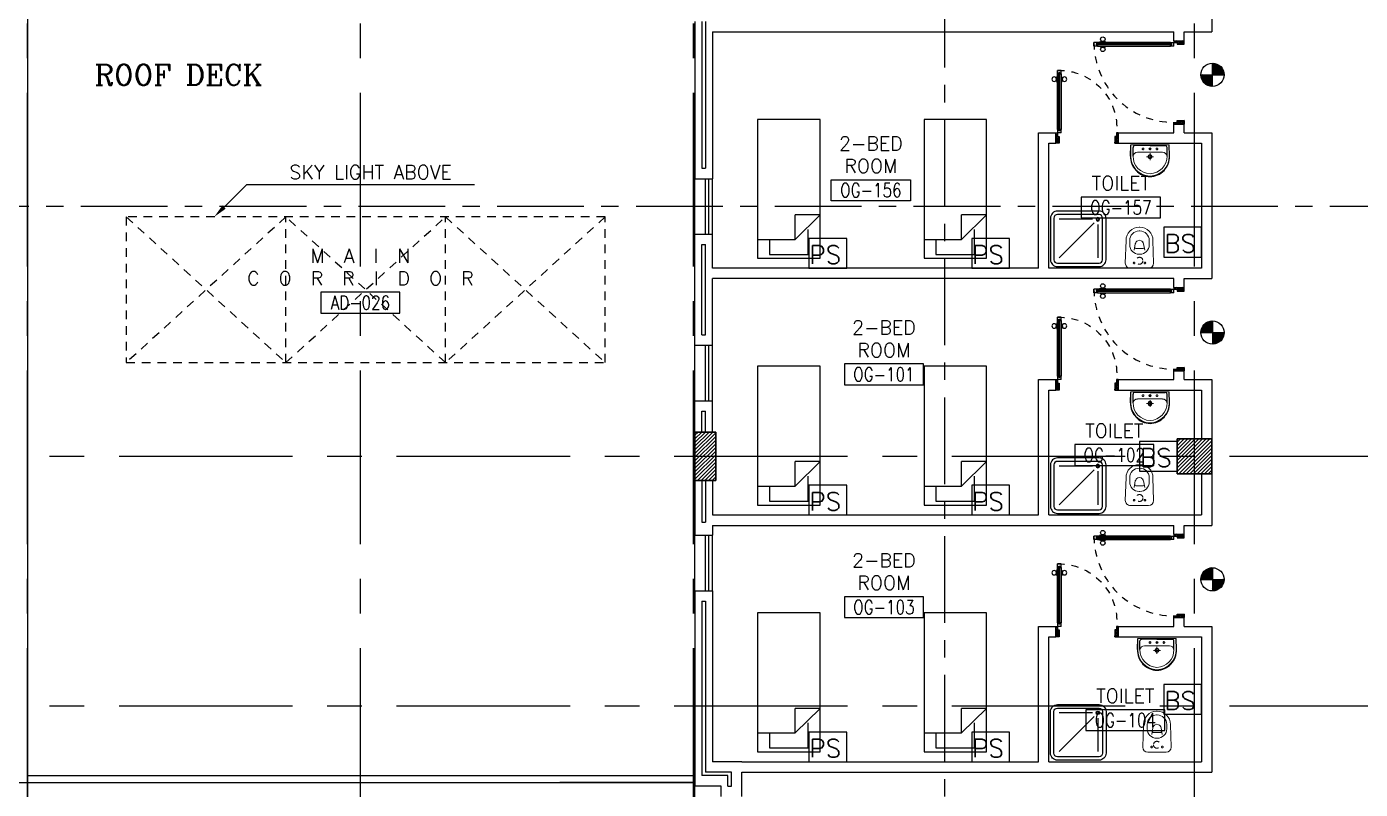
# Model space of a CAD drawing. Extents: x 88852.7 to 88945.7, y 39921.6 to 40001.1.
# Drawn here: x 88893.18 to 88912.4, y 39938.08 to 39949.07 of the extents above; entities that cross this region are included whole.
import ezdxf
from ezdxf.enums import TextEntityAlignment as Align

# ---------------------------------------------------------------- set-up
doc = ezdxf.new("R2010")
doc.units = 0
doc.header["$MEASUREMENT"] = 0
for name, pattern in [('CENTER', [2, 1.25, -0.25, 0.25, -0.25]), ('CENTERX2', [4, 2.5, -0.5, 0.5, -0.5]), ('DASHED', [0.75, 0.5, -0.25]), ('HIDDEN', [0.375, 0.25, -0.125]), ('HIDDEN2', [0.1875, 0.125, -0.0625])]:
    doc.linetypes.add(name, pattern=pattern)
doc.layers.get('0').update_dxf_attribs({"color": 11, "linetype": 'CONTINUOUS'})
doc.layers.get('DEFPOINTS').update_dxf_attribs({"color": 11, "linetype": 'CONTINUOUS'})
for name, color, linetype in [('AXES', 11, 'CENTERX2'), ('AXES1', 11, 'CENTER'), ('COL', 11, 'CONTINUOUS'), ('DOOR', 11, 'CONTINUOUS'), ('E-SYSTEM', 4, 'CONTINUOUS'), ('EJ', 11, 'CONTINUOUS'), ('FIX', 11, 'CONTINUOUS'), ('FUR', 11, 'CONTINUOUS'), ('HAT', 11, 'CONTINUOUS'), ('HIDDEN', 11, 'HIDDEN2'), ('INSUL', 11, 'CONTINUOUS'), ('RM-BOX', 11, 'CONTINUOUS'), ('RM-IND', 11, 'CONTINUOUS'), ('RM-NAME', 11, 'CONTINUOUS'), ('RM-NO', 11, 'CONTINUOUS'), ('ROOF', 11, 'CONTINUOUS'), ('WALL', 11, 'CONTINUOUS'), ('WIN', 11, 'CONTINUOUS')]:
    doc.layers.add(name, color=color, linetype=linetype)
doc.styles.add('ROMANC', font='romanc', dxfattribs={"height": 0.1})
doc.styles.add('ROMANS', font='ROMANS.shx', dxfattribs={"width": 0.6})

# ---------------------------------------------------------------- blocks, each defined once
blk = doc.blocks.new('RM1')
at = {"layer": 'RM-BOX'}
blk.add_lwpolyline([(570, -200), (-570, -200), (-570, -500), (570, -500)], close=True, dxfattribs=at)
at = {"layer": 'RM-NAME', "style": 'ROMANS'}
for tag, p in [('ROOMNAME1', (0, 324)), ('ROOMNAME2', (0, 0))]:
    blk.add_attdef(tag, text='', height=200, dxfattribs=at).set_placement(p, align=Align.MIDDLE)
at = {"layer": 'RM-NO', "style": 'ROMANS', "width": 0.8}
blk.add_attdef('ROOMNO', text='', height=200, dxfattribs=at).set_placement((0, -350), align=Align.MIDDLE)
blk = doc.blocks.new('AH20A')
at = {"layer": 'FUR'}
for p, q in [((0, 0.5), (0, -0.5)), ((1, 0.5), (0, 0.5)), ((0.1358, 0.5), (0.1358, -0.0987)), ((1, -0.5), (1, 0.5)), ((0.1358, 0.3112), (0.0277, 0.3112)), ((0.0277, 0.3112), (0.0277, -0.3087)), ((0.1358, -0.0987), (0.3125, -0.5)), ((0.1358, -0.0987), (0.3125, -0.0987)), ((0.3125, -0.5), (0.3125, -0.0987)), ((0.0277, -0.3087), (0.2076, -0.3087)), ((0, -0.5), (1, -0.5))]:
    blk.add_line(p, q, dxfattribs=at)
blk = doc.blocks.new('LAV1')
at = {"layer": 'FIX', "linetype": 'ByBlock', "ltscale": 0.3}
for p, q in [((-280, 210), (-275, 50)), ((-245, 210), (-245, 85)), ((245, 210), (245, 85)), ((280, 210), (275, 50)), ((0, 60), (-220, 60)), ((0, 60), (220, 60))]:
    blk.add_line(p, q, dxfattribs=at)
at = {"layer": 'FIX', "linetype": 'Continuous', "lineweight": 20}
for p, q in [((-275, 210), (-275, 50)), ((275, 210), (275, 50)), ((0, 50), (-275, 50)), ((0, 50), (-252, 50)), ((0, 155), (-181, 155)), ((0, 155), (181, 155)), ((0, 50), (275, 50)), ((0, 50), (252, 50))]:
    blk.add_line(p, q, dxfattribs=at)
at = {"layer": 'FIX', "linetype": 'DASHED', "lineweight": 20, "ltscale": 0.05}
for p, q in [((50, 220), (-50, 220)), ((0, 170), (0, 270)), ((0, 170), (0, 270))]:
    blk.add_line(p, q, dxfattribs=at)
at = {"layer": 'FIX', "lineweight": 20}
for p, q in [((16, 107), (-15, 107)), ((0, 92), (0, 123))]:
    blk.add_line(p, q, dxfattribs=at)
for centre, radius in [((0, 220), 29.5), ((0, 220), 22.5), ((0, 107), 15.5)]:
    blk.add_circle(centre, radius, dxfattribs=at)
at = {"layer": 'FIX', "linetype": 'HIDDEN', "lineweight": 20, "ltscale": 0.05}
for centre in [(-100, 107), (100, 107)]:
    blk.add_circle(centre, 12.4, dxfattribs=at)
at = {"layer": 'FIX', "linetype": 'ByBlock', "ltscale": 0.3}
for centre, radius, start, end in [((7, 220), 287, 91.3776, 182.0064), ((-7, 220), 287, 357.9936, 88.6224), ((-220, 85), 24.9, 179.7021, 269.9486), ((220, 85), 24.9, 270.0514, 0.2979)]:
    blk.add_arc(centre, radius, start, end, dxfattribs=at)
at = {"layer": 'FIX', "linetype": 'Continuous', "lineweight": 20}
for centre, radius, start, end in [((8, 217), 283, 91.6988, 181.351), ((8, 212), 253, 91.7328, 180.4884), ((-8, 217), 283, 358.649, 88.3012), ((-8, 212), 253, 359.5116, 88.2672), ((-179, 222), 66.9, 190.2006, 268.0786), ((179, 222), 66.9, 271.9214, 349.7994)]:
    blk.add_arc(centre, radius, start, end, dxfattribs=at)
blk = doc.blocks.new('WC1')
at = {"layer": 'FIX', "lineweight": 20}
for p, q in [((-210, 204), (-538, 194)), ((-727, 5), (-727, -5)), ((-674, 5), (-674, -5)), ((-534, 24), (-540, 0)), ((-540, 0), (-534, -24)), ((-475, 141), (-538, 141)), ((-395, 76), (-490, 60)), ((-339, 5), (-339, -5)), ((-137, 0), (-137, 131)), ((-137, -131), (-137, 0)), ((-538, -141), (-475, -141)), ((-490, -60), (-395, -76)), ((-538, -194), (-210, -204)), ((-213, -204), (-210, -204))]:
    blk.add_line(p, q, dxfattribs=at)
at = {"layer": 'FIX', "linetype": 'Continuous', "lineweight": 20}
blk.add_line((-420, -47), (-420, 45), dxfattribs=at)
at = {"layer": 'FIX', "linetype": 'HIDDEN2', "lineweight": 20, "ltscale": 0.3}
blk.add_circle((-245, 0), 49.8, dxfattribs=at)
at = {"layer": 'FIX', "linetype": 'HIDDEN', "lineweight": 20, "ltscale": 0.05}
for centre in [(-213, 78), (-213, -77)]:
    blk.add_circle(centre, 11.6, dxfattribs=at)
at = {"layer": 'FIX', "lineweight": 20}
for centre, radius, start, end in [((-538, 5), 189, 90, 180), ((-210, 131), 73, 360, 90), ((-538, 5), 136, 90, 180), ((-473, -7), 68.2, 128.9242, 152.8468), ((-464, -18), 82, 108.496, 128.9242), ((-475, 5), 136, 360, 90), ((-538, -5), 189, 180, 270), ((-538, -5), 136, 180, 270), ((-473, 7), 68.2, 207.1532, 231.0758), ((-464, 18), 82, 231.0758, 251.504), ((-475, -5), 136, 270, 0), ((-210, -131), 73, 270, 0)]:
    blk.add_arc(centre, radius, start, end, dxfattribs=at)
at = {"layer": 'FIX', "linetype": 'Continuous', "lineweight": 20}
for centre, start, end in [((-443, 46), 357.6662, 91.6121), ((-442, -46), 268.3879, 2.3338)]:
    blk.add_arc(centre, 22.3, start, end, dxfattribs=at)
blk = doc.blocks.new('SHR1')
at = {"layer": 'FIX'}
for p, q in [((-196, 196), (-700, 700)), ((-143, 218), (-143, 700)), ((-218, 143), (-700, 143))]:
    blk.add_line(p, q, dxfattribs=at)
for points in [[(-825, 125), (-825, 725, -0.414214), (-725, 825), (-125, 825, -0.414214), (-25, 725), (-25, 125, -0.414214), (-125, 25), (-725, 25, -0.414214)], [(-775, 125), (-775, 725, -0.414214), (-725, 775), (-125, 775, -0.414214), (-75, 725), (-75, 125, -0.414214), (-125, 75), (-725, 75, -0.414214)]]:
    blk.add_lwpolyline(points, format="xyb", close=True, dxfattribs=at)
for radius in [25, 15]:
    blk.add_circle((-143, 143), radius, dxfattribs=at)
blk = doc.blocks.new('DOOR90')
at = {"layer": 'DOOR', "linetype": 'ByBlock'}
for p, q in [((0, 0), (-150, 0)), ((-200, -25), (-1000, -25)), ((-200, -42), (-1000, -42)), ((-200, -58), (-1000, -58)), ((-1000, -75), (-200, -75))]:
    blk.add_line(p, q, dxfattribs=at)
at = {"layer": 'DOOR', "color": 0, "linetype": 'ByBlock'}
for p, q in [((-150, 0), (-150, -25)), ((-150, 0), (0, 0)), ((0, -50), (0, 0)), ((-1050, -25), (-1050, -75)), ((-1050, -75), (-1050, -25)), ((-1000, -25), (-1050, -25)), ((-1000, -75), (-1050, -75)), ((-1020, -42), (-1020, -58)), ((-1000, -42), (-1020, -42)), ((-1000, -58), (-1020, -58)), ((-1000, -25), (-1000, -42)), ((-1000, -58), (-1000, -75)), ((-968, -25), (-968, -18)), ((-878, -18), (-968, -18)), ((-968, -75), (-968, -82)), ((-878, -82), (-968, -82)), ((-955, -18), (-955, -9)), ((-955, -9), (-890, -9)), ((-955, -18), (-890, -18)), ((-955, -82), (-955, -91)), ((-955, -82), (-890, -82)), ((-955, -91), (-890, -91)), ((-890, -18), (-890, -9)), ((-890, -82), (-890, -91)), ((-878, -25), (-878, -18)), ((-878, -75), (-878, -82)), ((-200, -42), (-200, -25)), ((-200, -25), (-150, -25)), ((-180, -42), (-200, -42)), ((-200, -75), (-200, -58)), ((-200, -58), (-180, -58)), ((-150, -75), (-200, -75)), ((-180, -58), (-180, -42)), ((-150, -75), (-150, -25)), ((-150, -25), (-100, -25)), ((-100, -25), (-100, -50)), ((-100, -50), (0, -50)), ((-150, -900), (-150, -875)), ((-150, -875), (-100, -875)), ((0, -900), (-150, -900)), ((-150, -900), (0, -900)), ((-100, -850), (0, -850)), ((-100, -875), (-100, -850)), ((0, -850), (0, -900))]:
    blk.add_line(p, q, dxfattribs=at)
at = {"layer": 'DOOR', "color": 9, "linetype": 'ByBlock'}
for p, q in [((0, -50), (-114, 0)), ((0, -50), (-40, 0)), ((0, -50), (-100, -37)), ((0, -850), (-114, -900)), ((0, -850), (-100, -863)), ((0, -850), (-40, -900))]:
    blk.add_line(p, q, dxfattribs=at)
at = {"layer": 'DOOR', "color": 0, "linetype": 'ByBlock'}
for centre in [(-923, 24), (-923, -124)]:
    blk.add_circle(centre, 32.4, dxfattribs=at)
at = {"layer": 'DOOR', "color": 9, "linetype": 'ByBlock'}
for centre, radius, start, end in [((0, -50), 74.4, 137.7764, 180), ((0, -50), 54.4, 113.2074, 180), ((0, -50), 154, 161.1053, 166.2858), ((0, -50), 134, 158.1598, 169.28), ((0, -50), 114, 154.0838, 167.3774), ((0, -50), 94.4, 148.0182, 180), ((0, -50), 34.4, 90, 180), ((0, -50), 14.4, 90, 180), ((0, -850), 154, 193.7142, 198.8947), ((0, -850), 134, 190.72, 201.8402), ((0, -850), 94.4, 180, 211.9818), ((0, -850), 74.4, 180, 222.2236), ((0, -850), 54.4, 180, 246.7926), ((0, -850), 34.4, 180, 270), ((0, -850), 14.4, 180, 270)]:
    blk.add_arc(centre, radius, start, end, dxfattribs=at)
at = {"layer": 'DOOR', "linetype": 'HIDDEN', "ltscale": 0.5}
blk.add_arc((-222, -50), 828, 178.2701, 275.003, dxfattribs=at)
blk = doc.blocks.new('DOOR100')
at = {"layer": 'DOOR', "color": 0, "linetype": 'ByBlock'}
for p, q in [((-92, 1206), (-92, 1141)), ((-83, 1206), (-92, 1206)), ((-83, 1129), (-83, 1219)), ((-76, 1219), (-83, 1219)), ((-83, 1206), (-83, 1141)), ((-76, 1251), (-76, 1301)), ((-76, 1301), (-26, 1301)), ((-26, 1301), (-76, 1301)), ((-59, 1251), (-76, 1251)), ((-59, 1251), (-59, 1271)), ((-43, 1271), (-59, 1271)), ((-43, 1251), (-43, 1271)), ((-26, 1251), (-43, 1251)), ((-26, 1251), (-26, 1301)), ((-26, 1219), (-19, 1219)), ((-19, 1129), (-19, 1219)), ((-19, 1206), (-19, 1141)), ((-19, 1206), (-10, 1206)), ((-10, 1206), (-10, 1141)), ((-83, 1141), (-92, 1141)), ((-76, 1129), (-83, 1129)), ((-26, 1129), (-19, 1129)), ((-19, 1141), (-10, 1141)), ((-76, 200), (-59, 200)), ((-76, 150), (-76, 200)), ((-59, 200), (-59, 180)), ((-43, 200), (-26, 200)), ((-43, 180), (-43, 200)), ((-26, 200), (-26, 150)), ((-1201, 0), (-1201, 150)), ((-1201, 150), (-1176, 150)), ((-1201, 150), (-1201, 0)), ((-1151, 0), (-1201, 0)), ((-1176, 150), (-1176, 100)), ((-1176, 100), (-1151, 100)), ((-1151, 100), (-1151, 0)), ((-76, 150), (-26, 150)), ((-59, 180), (-43, 180)), ((-51, 100), (-51, 0)), ((-26, 100), (-51, 100)), ((-51, 0), (-1, 0)), ((-1, 150), (-26, 150)), ((-26, 150), (-26, 100)), ((-1, 150), (-1, 0))]:
    blk.add_line(p, q, dxfattribs=at)
at = {"layer": 'DOOR', "linetype": 'ByBlock'}
for p, q in [((-76, 1251), (-76, 200)), ((-59, 200), (-59, 1251)), ((-43, 200), (-43, 1251)), ((-26, 200), (-26, 1251))]:
    blk.add_line(p, q, dxfattribs=at)
at = {"layer": 'DOOR', "color": 9, "linetype": 'ByBlock'}
for p, q in [((-1151, 0), (-1201, 114)), ((-1151, 0), (-1201, 40)), ((-1151, 0), (-1164, 100)), ((-51, 0), (-1, 114)), ((-51, 0), (-38, 100)), ((-51, 0), (-1, 40))]:
    blk.add_line(p, q, dxfattribs=at)
at = {"layer": 'DOOR', "color": 0, "linetype": 'ByBlock'}
for centre in [(-125, 1174), (22, 1174)]:
    blk.add_circle(centre, 32.4, dxfattribs=at)
at = {"layer": 'DOOR', "linetype": 'HIDDEN', "ltscale": 0.5}
blk.add_arc((-27, 152), 1149, 89.961, 180.0931, dxfattribs=at)
at = {"layer": 'DOOR', "color": 9, "linetype": 'ByBlock'}
for centre, radius, start, end in [((-1151, 0), 154, 103.7142, 108.8947), ((-1151, 0), 134, 100.72, 111.8402), ((-1151, 0), 94.4, 90, 121.9818), ((-1151, 0), 74.4, 90, 132.2236), ((-1151, 0), 54.4, 90, 156.7926), ((-1151, 0), 34.4, 90, 180), ((-1151, 0), 14.4, 90, 180), ((-51, 0), 94.4, 58.0182, 90), ((-51, 0), 74.4, 47.7764, 90), ((-51, 0), 54.4, 23.2074, 90), ((-51, 0), 34.4, 0, 90), ((-51, 0), 14.4, 0, 90), ((-51, 0), 134, 68.1598, 79.28), ((-51, 0), 114, 64.0838, 77.3774), ((-51, 0), 154, 71.1053, 76.2858)]:
    blk.add_arc(centre, radius, start, end, dxfattribs=at)
blk = doc.blocks.new('*X79')
at = {"color": 0}
for p, q in [((227929, 132681), (228397, 133150)), ((227929, 132734), (228344, 133150)), ((227929, 132787), (228291, 133150)), ((227929, 132840), (228238, 133150)), ((227929, 132893), (228185, 133150)), ((227929, 132946), (228132, 133150)), ((227929, 132999), (228079, 133150)), ((227929, 133053), (228026, 133150)), ((227929, 133106), (227973, 133150)), ((227950, 132650), (228429, 133128)), ((228003, 132650), (228429, 133075)), ((228056, 132650), (228429, 133022)), ((228109, 132650), (228429, 132969)), ((228162, 132650), (228429, 132916)), ((228215, 132650), (228429, 132863)), ((228268, 132650), (228429, 132810)), ((228321, 132650), (228429, 132757)), ((228374, 132650), (228429, 132704))]:
    blk.add_line(p, q, dxfattribs=at)
blk = doc.blocks.new('COL50')
at = {"layer": 'COL'}
blk.add_lwpolyline([(-250, 250), (-250, -250), (250, -250), (250, 250)], close=True, dxfattribs=at)
blk = doc.blocks.new('C11')
at = {"layer": 'HAT'}
h = blk.add_hatch(dxfattribs=at)
h.set_pattern_fill('ANSI31', color=256, scale=300, style=0)
h.set_pattern_definition([(45, (-248556.182, -75061.005), (-26.5165043, 26.5165043), [])])
h.paths.add_polyline_path([(300, 700), (0, 700), (0, 350), (300, 350)])
h.paths.add_polyline_path([(300, 350), (0, 350), (0, 0), (300, 0)])
at = {"layer": 'COL'}
blk.add_lwpolyline([(300, 700), (300, 0), (0, 0), (0, 700)], close=True, dxfattribs=at)

msp = doc.modelspace()

# ---------------------------------------------------------------- linework, layer by layer
at = {"layer": 'AXES'}
for p, q in [((88897.9903, 39921.6153), (88897.9903, 40000.4279)), ((88910.0103, 39921.6153), (88910.0103, 40000.4279)), ((88893.1903, 39921.6153), (88893.1903, 40000.0779)), ((88902.7903, 39921.6153), (88902.7903, 40000.0779)), ((88902.8103, 39921.6153), (88902.8103, 40000.0779)), ((88945.0103, 39942.8796), (88876.9703, 39942.8796)), ((88945.0103, 39939.2796), (88876.9703, 39939.2796))]:
    msp.add_line(p, q, dxfattribs=at)
at = {"layer": 'AXES1'}
for p, q in [((88906.4103, 39928.4796), (88906.4103, 39987.2996)), ((88935.2103, 39946.4796), (88876.9703, 39946.4796))]:
    msp.add_line(p, q, dxfattribs=at)
at = {"layer": 'DEFPOINTS', "color": 0, "linetype": 'Continuous'}
msp.add_line((88902.8103, 39938.1796), (88900.8616, 39938.1796), dxfattribs=at)
at = {"layer": 'E-SYSTEM', "color": 4}
for p, q in [((88910.2671, 39948.2096), (88910.2671, 39948.5439)), ((88910.271, 39948.5439), (88910.2671, 39948.5399)), ((88910.2875, 39948.5427), (88910.2671, 39948.5223)), ((88910.3026, 39948.5401), (88910.2671, 39948.5046)), ((88910.3166, 39948.5364), (88910.2671, 39948.4869)), ((88910.3296, 39948.5318), (88910.2671, 39948.4692)), ((88910.3418, 39948.5263), (88910.2671, 39948.4515)), ((88910.0999, 39948.3768), (88910.4343, 39948.3768)), ((88910.1039, 39948.3768), (88910.1, 39948.3728)), ((88910.1216, 39948.3768), (88910.1012, 39948.3563)), ((88910.1393, 39948.3768), (88910.1037, 39948.3412)), ((88910.1569, 39948.3768), (88910.1074, 39948.3272)), ((88910.1746, 39948.3768), (88910.1121, 39948.3142)), ((88910.1923, 39948.3768), (88910.1176, 39948.302)), ((88910.21, 39948.3768), (88910.1238, 39948.2906)), ((88910.2277, 39948.3768), (88910.1308, 39948.2799)), ((88910.2453, 39948.3768), (88910.1385, 39948.2699)), ((88910.263, 39948.3768), (88910.1469, 39948.2606)), ((88910.2671, 39948.3632), (88910.1559, 39948.2519)), ((88910.2671, 39948.3455), (88910.1656, 39948.244)), ((88910.3532, 39948.52), (88910.2671, 39948.4339)), ((88910.3639, 39948.513), (88910.2671, 39948.4162)), ((88910.3739, 39948.5053), (88910.2671, 39948.3985)), ((88910.3832, 39948.497), (88910.2671, 39948.3808)), ((88910.3919, 39948.488), (88910.2807, 39948.3768)), ((88910.3999, 39948.4783), (88910.2984, 39948.3768)), ((88910.4072, 39948.4679), (88910.316, 39948.3768)), ((88910.4138, 39948.4569), (88910.3337, 39948.3768)), ((88910.4197, 39948.445), (88910.3514, 39948.3768)), ((88910.4247, 39948.4324), (88910.3691, 39948.3768)), ((88910.4289, 39948.4189), (88910.3868, 39948.3768)), ((88910.432, 39948.4043), (88910.4044, 39948.3768)), ((88910.4338, 39948.3885), (88910.4221, 39948.3768)), ((88910.2671, 39948.3278), (88910.1759, 39948.2366)), ((88910.2671, 39948.3101), (88910.187, 39948.23)), ((88910.2671, 39948.2924), (88910.1988, 39948.2242)), ((88910.2671, 39948.2748), (88910.2114, 39948.2191)), ((88910.2671, 39948.2571), (88910.225, 39948.215)), ((88910.2671, 39948.2394), (88910.2395, 39948.2119)), ((88910.2671, 39948.2217), (88910.2554, 39948.21)), ((88910.1216, 39944.6623), (88910.1012, 39944.6827)), ((88910.1393, 39944.6623), (88910.1037, 39944.6978)), ((88910.1569, 39944.6623), (88910.1074, 39944.7118)), ((88910.1746, 39944.6623), (88910.1121, 39944.7249)), ((88910.1923, 39944.6623), (88910.1176, 39944.7371)), ((88910.21, 39944.6623), (88910.1238, 39944.7485)), ((88910.2277, 39944.6623), (88910.1308, 39944.7591)), ((88910.2453, 39944.6623), (88910.1385, 39944.7691)), ((88910.263, 39944.6623), (88910.1469, 39944.7785)), ((88910.2671, 39944.6759), (88910.1559, 39944.7871)), ((88910.2671, 39944.6936), (88910.1656, 39944.7951)), ((88910.2671, 39944.7113), (88910.1759, 39944.8024)), ((88910.2671, 39944.7289), (88910.187, 39944.809)), ((88910.2671, 39944.7466), (88910.1988, 39944.8149)), ((88910.2671, 39944.7643), (88910.2114, 39944.82)), ((88910.2671, 39944.782), (88910.225, 39944.8241)), ((88910.2671, 39944.7997), (88910.2395, 39944.8272)), ((88910.2671, 39944.8173), (88910.2554, 39944.8291)), ((88910.2671, 39944.8295), (88910.2671, 39944.4951)), ((88910.0999, 39944.6623), (88910.4343, 39944.6623)), ((88910.1039, 39944.6623), (88910.1, 39944.6663)), ((88910.3832, 39944.5421), (88910.2671, 39944.6582)), ((88910.3739, 39944.5337), (88910.2671, 39944.6406)), ((88910.3639, 39944.526), (88910.2671, 39944.6229)), ((88910.3532, 39944.5191), (88910.2671, 39944.6052)), ((88910.3418, 39944.5128), (88910.2671, 39944.5875)), ((88910.3296, 39944.5073), (88910.2671, 39944.5699)), ((88910.3166, 39944.5026), (88910.2671, 39944.5522)), ((88910.3026, 39944.499), (88910.2671, 39944.5345)), ((88910.2875, 39944.4964), (88910.2671, 39944.5168)), ((88910.271, 39944.4952), (88910.2671, 39944.4991)), ((88910.3919, 39944.5511), (88910.2807, 39944.6623)), ((88910.3999, 39944.5608), (88910.2984, 39944.6623)), ((88910.4072, 39944.5711), (88910.316, 39944.6623)), ((88910.4138, 39944.5822), (88910.3337, 39944.6623)), ((88910.4197, 39944.594), (88910.3514, 39944.6623)), ((88910.4247, 39944.6067), (88910.3691, 39944.6623)), ((88910.4289, 39944.6202), (88910.3868, 39944.6623)), ((88910.432, 39944.6348), (88910.4044, 39944.6623)), ((88910.4338, 39944.6506), (88910.4221, 39944.6623)), ((88910.263, 39941.1073), (88910.1469, 39941.2235)), ((88910.2671, 39941.1209), (88910.1559, 39941.2321)), ((88910.2671, 39941.1386), (88910.1656, 39941.2401)), ((88910.2671, 39941.1563), (88910.1759, 39941.2474)), ((88910.2671, 39941.1739), (88910.187, 39941.254)), ((88910.2671, 39941.1916), (88910.1988, 39941.2599)), ((88910.2671, 39941.2093), (88910.2114, 39941.265)), ((88910.2671, 39941.227), (88910.225, 39941.2691)), ((88910.2671, 39941.2447), (88910.2395, 39941.2722)), ((88910.2671, 39941.2623), (88910.2554, 39941.2741)), ((88910.2671, 39941.2745), (88910.2671, 39940.9401)), ((88910.0999, 39941.1073), (88910.4343, 39941.1073)), ((88910.1039, 39941.1073), (88910.1, 39941.1113)), ((88910.1216, 39941.1073), (88910.1012, 39941.1277)), ((88910.1393, 39941.1073), (88910.1037, 39941.1428)), ((88910.1569, 39941.1073), (88910.1074, 39941.1568)), ((88910.1746, 39941.1073), (88910.1121, 39941.1699)), ((88910.1923, 39941.1073), (88910.1176, 39941.1821)), ((88910.21, 39941.1073), (88910.1238, 39941.1935)), ((88910.2277, 39941.1073), (88910.1308, 39941.2041)), ((88910.2453, 39941.1073), (88910.1385, 39941.2141)), ((88910.3832, 39940.9871), (88910.2671, 39941.1032)), ((88910.3739, 39940.9787), (88910.2671, 39941.0856)), ((88910.3639, 39940.971), (88910.2671, 39941.0679)), ((88910.3532, 39940.9641), (88910.2671, 39941.0502)), ((88910.3418, 39940.9578), (88910.2671, 39941.0325)), ((88910.3919, 39940.9961), (88910.2807, 39941.1073)), ((88910.3999, 39941.0058), (88910.2984, 39941.1073)), ((88910.4072, 39941.0161), (88910.316, 39941.1073)), ((88910.4138, 39941.0272), (88910.3337, 39941.1073)), ((88910.4197, 39941.039), (88910.3514, 39941.1073)), ((88910.4247, 39941.0517), (88910.3691, 39941.1073)), ((88910.4289, 39941.0652), (88910.3868, 39941.1073)), ((88910.432, 39941.0798), (88910.4044, 39941.1073)), ((88910.4338, 39941.0956), (88910.4221, 39941.1073)), ((88910.3296, 39940.9523), (88910.2671, 39941.0149)), ((88910.3166, 39940.9476), (88910.2671, 39940.9972)), ((88910.3026, 39940.944), (88910.2671, 39940.9795)), ((88910.2875, 39940.9414), (88910.2671, 39940.9618)), ((88910.271, 39940.9402), (88910.2671, 39940.9441))]:
    msp.add_line(p, q, dxfattribs=at)
for points in [[(88909.565, 39946.1795), (88909.565, 39945.7509), (88910.1103, 39945.7509), (88910.1103, 39946.1795)], [(88904.4525, 39946.0182), (88904.4525, 39945.5896), (88904.9978, 39945.5896), (88904.9978, 39946.0182)], [(88906.7977, 39946.0182), (88906.7977, 39945.5896), (88907.3429, 39945.5896), (88907.3429, 39946.0182)], [(88909.215, 39943.0939), (88909.215, 39942.6653), (88909.7603, 39942.6653), (88909.7603, 39943.0939)], [(88904.4525, 39942.4632), (88904.4525, 39942.0346), (88904.9978, 39942.0346), (88904.9978, 39942.4632)], [(88906.7977, 39942.4632), (88906.7977, 39942.0346), (88907.3429, 39942.0346), (88907.3429, 39942.4632)], [(88909.565, 39939.5939), (88909.565, 39939.1653), (88910.1103, 39939.1653), (88910.1103, 39939.5939)], [(88904.4525, 39938.9082), (88904.4525, 39938.4796), (88904.9978, 39938.4796), (88904.9978, 39938.9082)], [(88906.7977, 39938.9082), (88906.7977, 39938.4796), (88907.3429, 39938.4796), (88907.3429, 39938.9082)]]:
    msp.add_lwpolyline(points, close=True, dxfattribs=at)
for centre in [(88910.2671, 39948.3768), (88910.2671, 39944.6623), (88910.2671, 39941.1073)]:
    msp.add_circle(centre, 0.1672, dxfattribs=at)
at = {"layer": 'EJ'}
msp.add_line((88893.1903, 39938.1796), (88893.1903, 39936.0796), dxfattribs=at)
at = {"layer": 'HIDDEN'}
for p, q in [((88894.6153, 39946.3296), (88896.9153, 39944.2296)), ((88896.9153, 39946.3296), (88894.6153, 39944.2296)), ((88894.6153, 39946.3296), (88894.6153, 39944.2296)), ((88901.5153, 39946.3296), (88894.6153, 39946.3296)), ((88896.9153, 39944.2296), (88896.9153, 39946.3296)), ((88896.9153, 39944.2296), (88896.9153, 39946.3296)), ((88896.9153, 39944.2296), (88899.2153, 39946.3296)), ((88899.2153, 39944.2296), (88896.9153, 39946.3296)), ((88899.2153, 39944.2296), (88899.2153, 39946.3296)), ((88899.2153, 39944.2296), (88899.2153, 39946.3296)), ((88899.2153, 39946.3296), (88901.5153, 39944.2296)), ((88901.5153, 39946.3296), (88899.2153, 39944.2296)), ((88901.5153, 39944.2296), (88901.5153, 39946.3296)), ((88894.6153, 39944.2296), (88901.5153, 39944.2296))]:
    msp.add_line(p, q, dxfattribs=at)
at = {"layer": 'INSUL'}
for p, q in [((88902.9103, 39949.1446), (88902.9103, 39947.0296)), ((88902.9603, 39949.1446), (88902.9603, 39947.0296)), ((88902.9103, 39947.0296), (88902.9603, 39947.0296)), ((88902.9103, 39945.9296), (88902.9603, 39945.9296)), ((88902.9103, 39944.6296), (88902.9103, 39945.9296)), ((88902.9603, 39944.6296), (88902.9603, 39945.9296)), ((88902.9103, 39944.6296), (88902.9603, 39944.6296)), ((88902.9103, 39943.5296), (88902.9603, 39943.5296)), ((88902.9103, 39943.2296), (88902.9103, 39943.5296)), ((88902.9603, 39943.2296), (88902.9603, 39943.5296)), ((88902.9103, 39942.5296), (88902.9103, 39941.9296)), ((88902.9603, 39942.5296), (88902.9603, 39941.9296)), ((88902.9103, 39941.9296), (88902.9603, 39941.9296)), ((88902.9103, 39940.7921), (88902.9603, 39940.7921)), ((88902.9103, 39940.7921), (88902.9103, 39938.2796)), ((88902.9603, 39940.7921), (88902.9603, 39938.3296)), ((88903.2853, 39938.2796), (88902.9103, 39938.2796)), ((88903.3353, 39938.3296), (88902.9603, 39938.3296)), ((88903.2853, 39938.1296), (88903.2853, 39938.2796)), ((88903.3353, 39938.1296), (88903.3353, 39938.3296)), ((88903.2853, 39938.1296), (88903.3353, 39938.1296))]:
    msp.add_line(p, q, dxfattribs=at)
at = {"layer": 'RM-IND'}
for p, q in [((88896.0243, 39946.4706), (88896.3528, 39946.7975)), ((88896.3528, 39946.7975), (88896.8657, 39946.7975)), ((88896.8657, 39946.7975), (88899.6324, 39946.7975))]:
    msp.add_line(p, q, dxfattribs=at)
msp.add_solid([(88896.0478, 39946.447), (88896.0008, 39946.4943), (88895.8826, 39946.3296)], dxfattribs=at)
at = {"layer": 'ROOF'}
for p, q in [((88893.1903, 39949.7296), (88893.1903, 39936.0796)), ((88892.7953, 39938.1796), (88902.8103, 39938.1796)), ((88893.1903, 39938.2796), (88902.8103, 39938.2796))]:
    msp.add_line(p, q, dxfattribs=at)
at = {"layer": 'WALL'}
for p, q in [((88910.2603, 39949.8296), (88910.2603, 39948.9946)), ((88902.8103, 39949.1446), (88902.8103, 39946.8796)), ((88903.0603, 39948.9946), (88909.7103, 39948.9946)), ((88903.0603, 39948.9946), (88903.0603, 39946.8796)), ((88909.8603, 39948.9946), (88910.2603, 39948.9946)), ((88907.7603, 39947.5396), (88908.0103, 39947.5396)), ((88907.9103, 39947.3896), (88908.0103, 39947.3896)), ((88908.9103, 39947.5396), (88909.7103, 39947.5396)), ((88908.9103, 39947.3896), (88910.1103, 39947.3896)), ((88909.8603, 39947.5396), (88910.2603, 39947.5396)), ((88910.1103, 39947.3896), (88910.1103, 39945.5896)), ((88910.2603, 39947.5396), (88910.2603, 39945.4396)), ((88902.8103, 39946.8796), (88903.0603, 39946.8796)), ((88902.8103, 39946.0796), (88903.0603, 39946.0796)), ((88902.8103, 39944.4796), (88902.8103, 39946.0796)), ((88903.0603, 39945.5896), (88903.0603, 39946.0796)), ((88903.0603, 39944.4796), (88903.0603, 39945.4396)), ((88902.8103, 39944.4796), (88903.0603, 39944.4796)), ((88907.7603, 39943.9846), (88908.0103, 39943.9846)), ((88908.9103, 39943.9846), (88909.7103, 39943.9846)), ((88909.8603, 39943.9846), (88910.2603, 39943.9846)), ((88910.2603, 39943.9846), (88910.2603, 39941.8846)), ((88907.9103, 39943.8346), (88908.0103, 39943.8346)), ((88908.9103, 39943.8346), (88910.1103, 39943.8346)), ((88910.1103, 39943.8346), (88910.1103, 39943.1296)), ((88902.8103, 39943.6796), (88903.0603, 39943.6796)), ((88902.8103, 39943.2296), (88902.8103, 39943.6796)), ((88903.0603, 39943.2296), (88903.0603, 39943.6796)), ((88910.1103, 39942.6296), (88910.1103, 39942.0346)), ((88902.8103, 39942.5296), (88902.8103, 39941.7421)), ((88903.0603, 39942.5296), (88903.0603, 39942.0346)), ((88903.0603, 39942.0346), (88907.7603, 39942.0346)), ((88907.9103, 39942.0346), (88910.1103, 39942.0346)), ((88903.0603, 39941.8846), (88903.0603, 39941.7421)), ((88903.0603, 39941.8846), (88909.7103, 39941.8846)), ((88909.8603, 39941.8846), (88910.2603, 39941.8846)), ((88902.8103, 39941.7421), (88903.0603, 39941.7421)), ((88902.8103, 39940.9421), (88903.0603, 39940.9421)), ((88902.8103, 39940.9421), (88902.8103, 39938.1296)), ((88903.0603, 39940.9421), (88903.0603, 39938.4796)), ((88907.7603, 39940.4296), (88908.0103, 39940.4296)), ((88907.9103, 39940.2796), (88908.0103, 39940.2796)), ((88908.9103, 39940.4296), (88909.7103, 39940.4296)), ((88908.9103, 39940.2796), (88910.1103, 39940.2796)), ((88909.8603, 39940.4296), (88910.2603, 39940.4296)), ((88910.1103, 39940.2796), (88910.1103, 39938.4796)), ((88910.2603, 39940.4296), (88910.2603, 39938.3296)), ((88903.4853, 39938.4796), (88903.0603, 39938.4796)), ((88903.4853, 39938.4796), (88907.7603, 39938.4796)), ((88907.9103, 39938.4796), (88908.8603, 39938.4796)), ((88907.9103, 39938.4796), (88910.1103, 39938.4796)), ((88903.4853, 39938.3296), (88910.2603, 39938.3296)), ((88903.4853, 39937.9796), (88903.4853, 39938.3296)), ((88903.1853, 39938.1296), (88902.8103, 39938.1296)), ((88903.1853, 39937.9796), (88903.1853, 39938.1296))]:
    msp.add_line(p, q, dxfattribs=at)
at = {"layer": 'WALL', "linetype": 'ByBlock'}
for p, q in [((88909.7103, 39948.8671), (88909.7103, 39948.9946)), ((88909.8603, 39948.8671), (88909.8603, 39948.9946)), ((88909.7103, 39948.8671), (88909.8603, 39948.8671)), ((88909.7103, 39947.5396), (88909.7103, 39947.6671)), ((88909.7103, 39947.6671), (88909.8603, 39947.6671)), ((88909.8603, 39947.5396), (88909.8603, 39947.6671)), ((88907.7603, 39945.5896), (88907.7603, 39947.5396)), ((88907.9103, 39945.5896), (88907.9103, 39947.3896)), ((88908.0103, 39947.3896), (88908.0103, 39947.5396)), ((88908.9103, 39947.3896), (88908.9103, 39947.5396)), ((88907.7603, 39945.5896), (88903.0603, 39945.5896)), ((88910.1103, 39945.5896), (88907.9103, 39945.5896)), ((88909.7103, 39945.4396), (88903.0603, 39945.4396)), ((88909.7103, 39945.3121), (88909.7103, 39945.4396)), ((88909.7103, 39945.3121), (88909.7103, 39945.4396)), ((88909.7103, 39945.3121), (88909.8603, 39945.3121)), ((88909.7103, 39945.3121), (88909.8603, 39945.3121)), ((88909.8603, 39945.3121), (88909.8603, 39945.4396)), ((88909.8603, 39945.4396), (88910.2603, 39945.4396)), ((88909.8603, 39945.3121), (88909.8603, 39945.4396)), ((88909.7103, 39943.9846), (88909.7103, 39944.1121)), ((88909.7103, 39944.1121), (88909.8603, 39944.1121)), ((88909.8603, 39943.9846), (88909.8603, 39944.1121)), ((88907.7603, 39942.0346), (88907.7603, 39943.9846)), ((88908.0103, 39943.8346), (88908.0103, 39943.9846)), ((88908.9103, 39943.8346), (88908.9103, 39943.9846)), ((88910.2603, 39943.9846), (88910.2603, 39941.8846)), ((88907.9103, 39942.0346), (88907.9103, 39943.8346)), ((88910.1103, 39943.8346), (88910.1103, 39943.1296)), ((88910.1103, 39942.6296), (88910.1103, 39942.0346)), ((88909.7103, 39941.7571), (88909.7103, 39941.8846)), ((88909.8603, 39941.7571), (88909.8603, 39941.8846)), ((88909.7103, 39941.7571), (88909.8603, 39941.7571)), ((88909.7103, 39940.4296), (88909.7103, 39940.5571)), ((88909.7103, 39940.5571), (88909.8603, 39940.5571)), ((88909.8603, 39940.4296), (88909.8603, 39940.5571)), ((88907.7603, 39938.4796), (88907.7603, 39940.4296)), ((88907.9103, 39938.4796), (88907.9103, 39940.2796)), ((88908.0103, 39940.2796), (88908.0103, 39940.4296)), ((88908.9103, 39940.2796), (88908.9103, 39940.4296)), ((88910.1103, 39940.2796), (88910.1103, 39938.4796)), ((88910.2603, 39940.4296), (88910.2603, 39938.3296))]:
    msp.add_line(p, q, dxfattribs=at)
at = {"layer": 'WALL', "linetype": 'ByBlock', "ltscale": 0.3}
for points in [[(88903.1103, 39943.2296), (88902.8103, 39943.2296), (88902.8103, 39942.5296), (88903.1103, 39942.5296)], [(88909.7603, 39943.1296), (88910.2603, 39943.1296), (88910.2603, 39942.6296), (88909.7603, 39942.6296)]]:
    msp.add_lwpolyline(points, close=True, dxfattribs=at)
at = {"layer": 'WIN'}
for p, q in [((88902.8103, 39946.0796), (88902.8103, 39946.8796)), ((88902.9603, 39946.0796), (88902.9603, 39946.8796)), ((88903.0103, 39946.0796), (88903.0103, 39946.8796)), ((88903.0603, 39946.0796), (88903.0603, 39946.8796)), ((88902.8103, 39943.6796), (88902.8103, 39944.4796)), ((88902.9603, 39943.6796), (88902.9603, 39944.4796)), ((88903.0103, 39943.6796), (88903.0103, 39944.4796)), ((88903.0603, 39943.6796), (88903.0603, 39944.4796)), ((88902.8103, 39940.9421), (88902.8103, 39941.7421)), ((88902.9603, 39940.9421), (88902.9603, 39941.7421)), ((88903.0103, 39940.9421), (88903.0103, 39941.7421)), ((88903.0603, 39940.9421), (88903.0603, 39941.7421))]:
    msp.add_line(p, q, dxfattribs=at)

# ---------------------------------------------------------------- block references
at = {"layer": 'COL', "linetype": 'ByBlock', "xscale": 0.001, "yscale": 0.001, "zscale": 0.001}
msp.add_blockref('C11', (88902.8103, 39942.5296), dxfattribs=at)
at = {"layer": 'COL', "yscale": 0.001, "zscale": 0.001}
for xscale in [-0.001, 0.001]:
    msp.add_blockref('COL50', (88910.0103, 39942.8796), dxfattribs=dict(at, xscale=xscale))
at = {"layer": 'DOOR', "color": 0, "linetype": 'ByBlock', "yscale": 0.001, "zscale": 0.001, "rotation": 90}
for name, p, xscale in [('DOOR100', (88909.8603, 39948.8671), 0.001), ('DOOR90', (88908.0103, 39947.3896), -0.001), ('DOOR100', (88909.8603, 39945.3121), 0.001), ('DOOR90', (88908.0103, 39943.8346), -0.001), ('DOOR100', (88909.8603, 39941.7571), 0.001), ('DOOR90', (88908.0103, 39940.2796), -0.001)]:
    msp.add_blockref(name, p, dxfattribs=dict(at, xscale=xscale))
at = {"layer": 'FIX'}
for name, p, xscale, yscale, zscale, rotation in [('AH20A', (88904.1629, 39945.7332), 2, 0.9, 2, 90), ('AH20A', (88906.5617, 39945.7332), 2, 0.9, 2, 90), ('SHR1', (88908.7583, 39946.4376), -0.001, 0.001, 0.001, 180), ('WC1', (88909.2153, 39945.4526), 0.001, 0.001, 0.001, 270), ('AH20A', (88904.1629, 39942.1782), 2, 0.9, 2, 90), ('AH20A', (88906.5617, 39942.1782), 2, 0.9, 2, 90), ('SHR1', (88908.7583, 39942.8826), -0.001, 0.001, 0.001, 180), ('WC1', (88909.2153, 39942.0346), 0.001, 0.001, 0.001, 270), ('AH20A', (88904.1629, 39938.6232), 2, 0.9, 2, 90), ('AH20A', (88906.5617, 39938.6232), 2, 0.9, 2, 90), ('SHR1', (88908.7583, 39939.3276), 0.001, 0.001, 0.001, 90), ('WC1', (88909.4673, 39938.4796), -0.001, 0.001, 0.001, 90)]:
    msp.add_blockref(name, p, dxfattribs=dict(at, xscale=xscale, yscale=yscale, zscale=zscale, rotation=rotation))
at = {"layer": 'FIX', "linetype": 'ByBlock', "ltscale": 0.3, "xscale": 0.001, "yscale": 0.001, "zscale": 0.001, "rotation": 180}
for p in [(88909.3673, 39947.4158), (88909.3673, 39943.8608), (88909.4673, 39940.3046)]:
    msp.add_blockref('LAV1', p, dxfattribs=at)
at = {"layer": 'HAT', "xscale": 0.001000000047497451, "yscale": 0.0009999999892897904, "zscale": 0.001}
msp.add_blockref('RM1', (88897.9882, 39945.4441), dxfattribs=at).add_auto_attribs({'ROOMNO': 'AD-026', 'ROOMNAME2': 'C  O  R  R  I  D  O  R', 'ROOMNAME1': 'M  A  I  N'})
at = {"layer": 'HAT', "xscale": 0.001, "yscale": 0.001, "zscale": 0.001}
msp.add_blockref('*X79', (88681.8317, 39809.9798), dxfattribs=at)
at = {"layer": 'RM-NAME'}
ref = msp.add_blockref('RM1', (88905.3447, 39947.063), dxfattribs=dict(at, xscale=-0.001, yscale=0.001, zscale=0.001))
ref.add_attrib('ROOMNO', 'OG-156', dxfattribs={"layer": 'RM-NO', "height": 0.2, "style": 'ROMANS', "width": 0.8}).set_placement((88905.3447, 39946.713), align=Align.MIDDLE)
ref.add_attrib('ROOMNAME2', 'ROOM', dxfattribs={"height": 0.2, "style": 'ROMANS'}).set_placement((88905.3447, 39947.063), align=Align.MIDDLE)
ref.add_attrib('ROOMNAME1', '2-BED', dxfattribs={"height": 0.2, "style": 'ROMANS'}).set_placement((88905.3447, 39947.3868), align=Align.MIDDLE)
at = {"layer": 'RM-NAME', "xscale": 0.001, "yscale": 0.001, "zscale": 0.001}
for p, values in [((88908.9473, 39946.8153), {'ROOMNO': 'OG-157', 'ROOMNAME2': 'TOILET'}), ((88905.5327, 39944.4107), {'ROOMNO': 'OG-101', 'ROOMNAME2': 'ROOM', 'ROOMNAME1': '2-BED'}), ((88908.8519, 39943.249), {'ROOMNO': 'OG-102', 'ROOMNAME2': 'TOILET'}), ((88905.5327, 39941.0576), {'ROOMNO': 'OG-103', 'ROOMNAME2': 'ROOM', 'ROOMNAME1': '2-BED'}), ((88909.0107, 39939.4292), {'ROOMNO': 'OG-104', 'ROOMNAME2': 'TOILET'})]:
    msp.add_blockref('RM1', p, dxfattribs=at).add_auto_attribs(values)

# ---------------------------------------------------------------- texts
at = {"layer": 'E-SYSTEM', "color": 4, "style": 'ROMANS'}
for s, p in [('BS', (88909.5723, 39945.8163)), ('PS', (88904.4598, 39945.6549)), ('PS', (88906.805, 39945.6549)), ('BS', (88909.2223, 39942.7306)), ('PS', (88904.4598, 39942.0999)), ('PS', (88906.805, 39942.0999)), ('BS', (88909.5723, 39939.2306)), ('PS', (88904.4598, 39938.5449)), ('PS', (88906.805, 39938.5449))]:
    msp.add_text(s, height=0.26, dxfattribs=at).set_placement(p)
at = {"layer": 'RM-NAME', "style": 'ROMANS'}
msp.add_text('SKY LIGHT ABOVE', height=0.2, dxfattribs=at).set_placement((88896.9657, 39946.9725), align=Align.MIDDLE_LEFT)
at = {"layer": 'RM-NO', "color": 2, "style": 'ROMANC'}
msp.add_text('ROOF DECK', height=0.3, dxfattribs=at).set_placement((88895.3643, 39948.3756), align=Align.MIDDLE)

doc.saveas('drawing.dxf')
